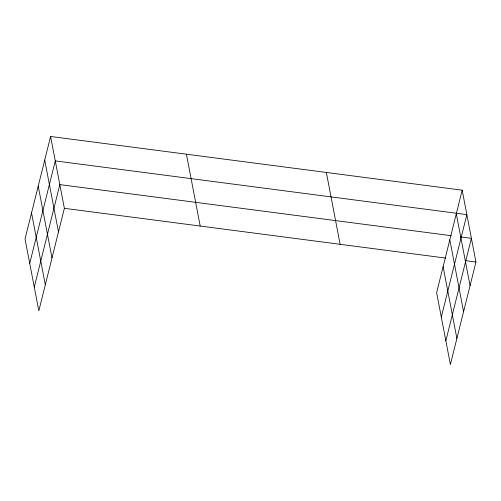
<?xml version="1.0" encoding="UTF-8"?>
<svg xmlns="http://www.w3.org/2000/svg" width="501" height="501" viewBox="0 0 501 501"><rect width="100%" height="100%" fill="white"/><g stroke="black" fill="none" stroke-linecap="round" stroke-linejoin="round"><path stroke-width="0.75" d="M50.601 136.479L25.05 238.964L38.821 310.814L64.372 208.322L50.601 136.479L462.179 190.186L475.95 262.036L450.399 364.521L436.628 292.678L462.179 190.186M29.734 263.394L55.285 160.902L466.863 214.616L441.306 317.102M34.275 287.104L59.832 184.612L451.338 235.708M445.852 340.812L471.403 238.326L460.601 236.917M64.372 208.322L445.852 258.103M465.147 260.62L475.95 262.036M456.292 213.802L470.063 285.645M449.804 239.829L463.575 311.672M443.116 266.645L456.887 338.494M326.358 172.463L340.129 244.306M186.422 154.202L200.193 226.045M44.714 160.088L58.485 231.932M38.226 186.121L51.998 257.965M31.538 212.938L45.309 284.781"/></g></svg>
